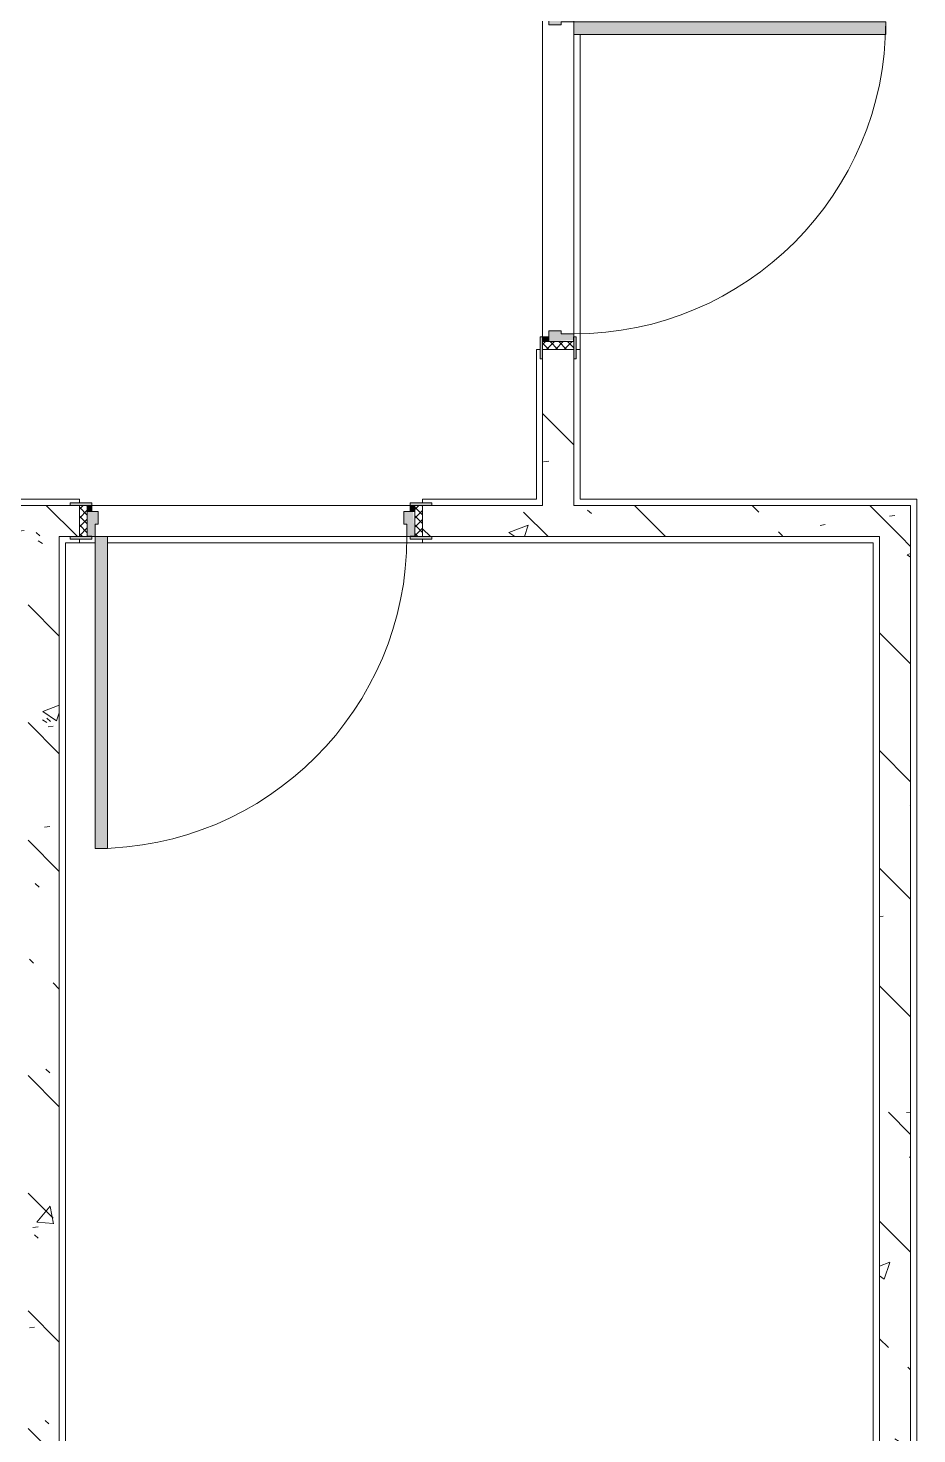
# Model space of a CAD drawing. Header units: millimetres. Extents: x 81711 to 274967, y -8553 to 29000.
# Drawn here: x 226957 to 229807, y 6224 to 10730 of the extents above; entities that cross this region are included whole.
import ezdxf

# ---------------------------------------------------------------- set-up
doc = ezdxf.new("R2010")
doc.units = ezdxf.units.MM
for name, color, linetype, lineweight, true_color in [('A-DOOR-5', 7, 'Continuous', 5, 0xe2e2e2), ('A-DOOR-6', 7, 'Continuous', 5, 0xaaaaaa), ('A-DOOR-FRAM-3', 7, 'Continuous', 5, 0xe2e2e2), ('A-DOOR-FRAM-4', 7, 'Continuous', 5, 0xaaaaaa), ('A-FLOR-2', 7, 'Continuous', 5, 0xaaaaaa), ('I-WALL-29', 7, 'Continuous', 5, 0x787878)]:
    doc.layers.add(name, color=color, linetype=linetype, lineweight=lineweight, true_color=true_color)
doc.layers.add('I-WALL-27', color=7, linetype='Continuous', lineweight=5)
pattern_1 = [(135, (147956.67, 0), (-377.1708, -377.1708), [533.4, -88.9, 17.78, -88.9]), (135, (147956.67, 376.94), (-377.1708, -377.1708), []), (50, (147956.67, 0), (637.6445, -55.7866), [66.675, -733.425]), (355, (147956.7, 0), (-123.3494, 668.699), [53.34, -586.74]), (100.451, (148009.8, -4.65), (514.299, 612.908), [56.665, -623.315]), (46.184, (147956.7, 177.8), (948.7764, -147.15), [100.012, -1100.137]), (96.636, (148035.7, 165.5), (830.909, 865.997), [84.998, -934.973]), (351.184, (147956.7, 177.8), (830.918, 865.988), [80.01, -880.11]), (21, (148045.57, 133.35), (530.6506, -357.9283), [66.675, -733.425]), (326, (148045.6, 133.35), (216.308, 644.6585), [53.34, -586.74]), (71.451, (148089.8, 103.5), (746.9596, 286.7243), [56.665, -623.315]), (37.5, (147956.67, 0), (10.81053, 295.9426), [16.764, -562.864, 16.764, -578.866, -588.962]), (37.5, (147956.67, 0), (10.81053, 295.9426), [-1175.258, 16.764, -572.198]), (7.5, (147956.67, 0), (233.8692, 350.6318), [16.764, -322.834, 16.764, -549.529, -224.472]), (7.5, (147956.67, 0), (233.8692, 350.6318), [-905.891, 16.764, -207.708]), (327.5, (147758.43, 0), (474.5678, -20.0513), [16.764, -205.486, 16.764, -676.656, -920.115]), (327.5, (147758.43, 0), (474.5678, -20.0513), [-915.67, 16.764, -903.351]), (317.5, (147669.53, 0), (518.4522, 88.9934), [16.764, -272.161, 16.764, -443.738, -653.415]), (317.5, (147669.53, 0), (518.4522, 88.9934), [-749.427, 16.764, -636.651])]
pattern_2 = [(135, (1751.41, 114.685), (-14.14214, -14.14214), []), (225, (1751.41, 114.685), (14.14214, -14.14214), [])]
pattern_3 = [(45, (-371.384, 114.685), (-14.1421, 14.1421), []), (135, (-371.384, 114.685), (-14.1421, -14.1421), [])]

# ---------------------------------------------------------------- blocks, each defined once
blk = doc.blocks.new('110_Дверь_СКБ_1Ст_Внутренняя1 - Д-4 _л_ 1100x2100h_су мгн-33293497-1_5_3_птичка')
at = {"layer": 'A-DOOR-5'}
h = blk.add_hatch(color=256, dxfattribs=at)
h.paths.add_polyline_path([(537.5, 50), (512.5, 50), (512.5, 10), (502.5, 10), (502.5, -30), (537.5, -30)])
h.paths.add_polyline_path([(-512.5, 50), (-507.1, -30), (-477.5, -30), (-477.5, 10), (-487.5, 10), (-487.5, 50), (-497.5, 50)])
at = {"layer": 'A-DOOR-6'}
h = blk.add_hatch(dxfattribs=at)
h.set_pattern_fill('FP_17', color=256, style=0, pattern_type=2)
h.set_pattern_definition(pattern_2)
h.paths.add_polyline_path([(537.5, 50), (537.5, -50), (562.5, -50), (562.5, 50)])
at = {"layer": 'A-DOOR-FRAM-3'}
for points in [[(472.5, 1050), (472.5, 50), (512.5, 50), (512.5, 1050)], [(-506.7, 58), (-567.5, 58), (-567.5, 50), (-497.5, 50), (-497.5, 58)], [(542.5, 58), (522.5, 58), (522.5, 50), (592.5, 50), (592.5, 58), (562.5, 58)], [(-497.5, -30), (-512.5, -30), (-512.5, -50), (-497.5, -50)], [(537.5, -30), (522.5, -30), (522.5, -50), (537.5, -50)], [(-522.3, -50), (-567.5, -50), (-567.5, -58), (-497.5, -58), (-497.5, -50), (-512.5, -50)], [(522.5, -50), (522.5, -58), (592.5, -58), (592.5, -50), (537.5, -50)]]:
    blk.add_hatch(color=256, dxfattribs=at).paths.add_polyline_path(points)
at = {"layer": 'A-DOOR-FRAM-4'}
h = blk.add_hatch(dxfattribs=at)
h.set_pattern_fill('FP_18', color=256, style=0, pattern_type=2)
h.set_pattern_definition(pattern_3)
h.paths.add_polyline_path([(-537.5, 50), (-537.5, -50), (-512.5, -50), (-512.5, 50)])
at = {"layer": 'A-DOOR-6'}
for p, q in [((512.5, 1050), (472.5, 1050)), ((472.5, 1050), (472.5, 50)), ((512.5, 50), (512.5, 1050)), ((472.5, 50), (512.5, 50))]:
    blk.add_line(p, q, dxfattribs=at)
blk.add_arc((512.5, 50), 1000, 90, 180, dxfattribs=at)
at = {"layer": 'A-DOOR-FRAM-4'}
for p, q in [((-497.5, 58), (-567.5, 58)), ((-567.5, 58), (-567.5, 50)), ((-567.5, 50), (-497.5, 50)), ((-512.5, 50), (-537.5, 50)), ((-537.5, 50), (-537.5, -50)), ((-487.5, 50), (-512.5, 50)), ((-512.5, 50), (-512.5, -30)), ((-512.5, -50), (-512.5, 50)), ((-497.5, 50), (-512.5, 50)), ((-512.5, 50), (-512.5, 49)), ((-512.5, 49), (-497.5, 49)), ((-497.5, 50), (-497.5, 58)), ((-497.5, 49), (-497.5, 50)), ((-487.5, 10), (-487.5, 50)), ((512.5, 50), (512.5, 10)), ((537.5, 50), (512.5, 50)), ((592.5, 58), (522.5, 58)), ((522.5, 58), (522.5, 50)), ((537.5, 50), (522.5, 50)), ((522.5, 50), (522.5, 49)), ((522.5, 50), (592.5, 50)), ((522.5, 49), (537.5, 49)), ((537.5, -30), (537.5, 50)), ((562.5, 50), (537.5, 50)), ((537.5, 50), (537.5, -50)), ((537.5, 49), (537.5, 50)), ((562.5, -50), (562.5, 50)), ((592.5, 50), (592.5, 58)), ((-477.5, 10), (-487.5, 10)), ((-477.5, -30), (-477.5, 10)), ((512.5, 10), (502.5, 10)), ((502.5, 10), (502.5, -30)), ((-512.5, -30), (-477.5, -30)), ((-497.5, -30), (-512.5, -30)), ((-512.5, -30), (-512.5, -50)), ((-497.5, -50), (-497.5, -30)), ((502.5, -30), (537.5, -30)), ((537.5, -30), (522.5, -30)), ((522.5, -30), (522.5, -50)), ((537.5, -50), (537.5, -30)), ((-497.5, -50), (-567.5, -50)), ((-567.5, -50), (-567.5, -58)), ((-567.5, -58), (-497.5, -58)), ((-537.5, -50), (-512.5, -50)), ((-512.5, -50), (-497.5, -50)), ((-497.5, -58), (-497.5, -50)), ((522.5, -50), (537.5, -50)), ((592.5, -50), (522.5, -50)), ((522.5, -50), (522.5, -58)), ((522.5, -58), (592.5, -58)), ((537.5, -50), (562.5, -50)), ((592.5, -58), (592.5, -50))]:
    blk.add_line(p, q, dxfattribs=at)
blk = doc.blocks.new('110_Дверь_СКБ_1Ст_Внутренняя1 - Д-4 _п_ 1100x2100h_су мгн 2-33304581-1_5_3_птичка')
at = {"layer": 'A-DOOR-5'}
h = blk.add_hatch(color=256, dxfattribs=at)
h.paths.add_polyline_path([(512.5, 50), (512.5, 10), (502.5, 10), (502.5, -30), (537.5, -30), (532.1, 50), (522.5, 50)])
h.paths.add_polyline_path([(-497.5, 50), (-512.5, 50), (-512.5, -30), (-477.5, -30), (-477.5, 10), (-487.5, 10), (-487.5, 50)])
at = {"layer": 'A-DOOR-6'}
h = blk.add_hatch(dxfattribs=at)
h.set_pattern_fill('FP_17', color=256, style=0, pattern_type=2)
h.set_pattern_definition(pattern_2)
h.paths.add_polyline_path([(562.5, 50), (537.5, 50), (537.5, -50), (562.5, -50)])
at = {"layer": 'A-DOOR-FRAM-3'}
for points in [[(-487.5, 1050), (-487.5, 50), (-447.5, 50), (-447.5, 1050)], [(-567.5, 58), (-567.5, 50), (-497.5, 50), (-497.5, 58), (-537.5, 58)], [(530.1, 58), (522.5, 58), (522.5, 50), (592.5, 50), (592.5, 58), (537.5, 58)], [(-497.5, -30), (-512.5, -30), (-512.5, -50), (-497.5, -50)], [(537.5, -30), (522.5, -30), (522.5, -50), (537.5, -50)], [(-531.6, -50), (-567.5, -50), (-567.5, -58), (-497.5, -58), (-497.5, -50), (-512.5, -50)], [(522.5, -50), (522.5, -58), (592.5, -58), (592.5, -50), (537.5, -50)]]:
    blk.add_hatch(color=256, dxfattribs=at).paths.add_polyline_path(points)
at = {"layer": 'A-DOOR-FRAM-4'}
h = blk.add_hatch(dxfattribs=at)
h.set_pattern_fill('FP_18', color=256, style=0, pattern_type=2)
h.set_pattern_definition(pattern_3)
h.paths.add_polyline_path([(-531.6, 50), (-537.5, 50), (-537.5, -50), (-512.5, -50), (-512.5, 50)])
at = {"layer": 'A-DOOR-6'}
for p, q in [((-487.5, 1050), (-487.5, 50)), ((-447.5, 1050), (-487.5, 1050)), ((-447.5, 50), (-447.5, 1050)), ((-487.5, 50), (-447.5, 50))]:
    blk.add_line(p, q, dxfattribs=at)
blk.add_arc((-487.5, 50), 1000, 360, 90, dxfattribs=at)
at = {"layer": 'A-DOOR-FRAM-4'}
for p, q in [((-497.5, 58), (-567.5, 58)), ((-567.5, 58), (-567.5, 50)), ((-567.5, 50), (-497.5, 50)), ((-512.5, 50), (-537.5, 50)), ((-537.5, 50), (-537.5, -50)), ((-487.5, 50), (-512.5, 50)), ((-512.5, 50), (-512.5, -30)), ((-512.5, -50), (-512.5, 50)), ((-497.5, 50), (-512.5, 50)), ((-512.5, 50), (-512.5, 49)), ((-512.5, 49), (-497.5, 49)), ((-497.5, 50), (-497.5, 58)), ((-497.5, 49), (-497.5, 50)), ((-487.5, 10), (-487.5, 50)), ((512.5, 50), (512.5, 10)), ((537.5, 50), (512.5, 50)), ((592.5, 58), (522.5, 58)), ((522.5, 58), (522.5, 50)), ((537.5, 50), (522.5, 50)), ((522.5, 50), (522.5, 49)), ((522.5, 50), (592.5, 50)), ((522.5, 49), (537.5, 49)), ((537.5, -30), (537.5, 50)), ((562.5, 50), (537.5, 50)), ((537.5, 50), (537.5, -50)), ((537.5, 49), (537.5, 50)), ((562.5, -50), (562.5, 50)), ((592.5, 50), (592.5, 58)), ((-477.5, 10), (-487.5, 10)), ((-477.5, -30), (-477.5, 10)), ((512.5, 10), (502.5, 10)), ((502.5, 10), (502.5, -30)), ((-512.5, -30), (-477.5, -30)), ((-497.5, -30), (-512.5, -30)), ((-512.5, -30), (-512.5, -50)), ((-497.5, -50), (-497.5, -30)), ((502.5, -30), (537.5, -30)), ((537.5, -30), (522.5, -30)), ((522.5, -30), (522.5, -50)), ((537.5, -50), (537.5, -30)), ((-497.5, -50), (-567.5, -50)), ((-567.5, -50), (-567.5, -58)), ((-567.5, -58), (-497.5, -58)), ((-537.5, -50), (-512.5, -50)), ((-512.5, -50), (-497.5, -50)), ((-497.5, -58), (-497.5, -50)), ((522.5, -50), (537.5, -50)), ((592.5, -50), (522.5, -50)), ((522.5, -50), (522.5, -58)), ((522.5, -58), (592.5, -58)), ((537.5, -50), (562.5, -50)), ((592.5, -58), (592.5, -50))]:
    blk.add_line(p, q, dxfattribs=at)

msp = doc.modelspace()

# ---------------------------------------------------------------- hatches: boundary and pattern name
at = {"layer": 'I-WALL-29'}
h = msp.add_hatch(dxfattribs=at)
h.set_pattern_fill('FP_103', color=256, style=0, pattern_type=2)
h.set_pattern_definition(pattern_1)
h.paths.add_polyline_path([(228668.2, 9200), (228706.7, 9200), (228706.7, 9700), (228606.7, 9700), (228606.7, 9200)])
h.paths.add_polyline_path([(228668.2, 10800), (228706.7, 10800), (228706.7, 10900), (228606.7, 10900), (228606.7, 10800)])
h = msp.add_hatch(dxfattribs=at)
h.set_pattern_fill('FP_103', color=256, style=0, pattern_type=2)
h.set_pattern_definition(pattern_1)
h.paths.add_polyline_path([(226937.1, 9100), (227121.7, 9100), (227121.7, 9200), (226814.7, 9200), (226814.7, 9100), (226844.7, 9100)])
h.paths.add_polyline_path([(223676.7, 9100), (223936.7, 9100), (223936.7, 9200), (223656.7, 9200), (223656.7, 9100)])
h.paths.add_polyline_path([(224886.7, 9100), (225714.7, 9100), (225714.7, 9200), (224886.7, 9200)])
h.paths.add_polyline_path([(229686.7, 9100), (229786.7, 9100), (229786.7, 9200), (228221.7, 9200), (228221.7, 9100), (229666.7, 9100)])
h = msp.add_hatch(dxfattribs=at)
h.set_pattern_fill('FP_103', color=256, style=0, pattern_type=2)
h.set_pattern_definition(pattern_1)
h.paths.add_polyline_path([(226957.1, 3750), (227057.1, 3750), (227057.1, 9100), (226957.1, 9100), (226957.1, 3762.9)])
h = msp.add_hatch(dxfattribs=at)
h.set_pattern_fill('FP_103', color=256, style=0, pattern_type=2)
h.set_pattern_definition(pattern_1)
h.paths.add_polyline_path([(229686.7, 3750), (229786.7, 3750), (229786.7, 9100), (229686.7, 9100), (229686.7, 3770)])

# ---------------------------------------------------------------- linework, layer by layer
at = {"layer": 'A-FLOR-2'}
for p, q in [((228726.7, 10710), (228726.7, 9220)), ((228586.7, 9220), (228586.7, 9700)), ((228586.7, 9700), (228598.7, 9700)), ((228714.7, 9700), (228726.7, 9700)), ((226814.7, 9220), (227121.7, 9220)), ((227121.7, 9220), (227121.7, 9208)), ((228221.7, 9208), (228221.7, 9220)), ((228221.7, 9220), (228586.7, 9220)), ((228726.7, 9220), (229806.7, 9220)), ((229806.7, 9220), (229806.7, 3790)), ((227077.1, 9080), (227077.1, 3790)), ((227077.1, 9080), (227171.7, 9080)), ((227121.7, 9092), (227121.7, 9080)), ((227211.7, 9080), (229666.7, 9080)), ((228221.7, 9080), (228221.7, 9092)), ((229666.7, 4150), (229666.7, 9080))]:
    msp.add_line(p, q, dxfattribs=at)
at = {"layer": 'I-WALL-27'}
for p, q in [((228606.7, 9740), (228606.7, 10760)), ((228706.7, 10710), (228706.7, 9750)), ((228606.7, 9670), (228606.7, 9200)), ((228706.7, 9200), (228706.7, 9670)), ((227091.7, 9200), (226844.7, 9200)), ((227161.7, 9200), (228181.7, 9200)), ((228606.7, 9200), (228251.7, 9200)), ((229786.7, 9200), (228706.7, 9200)), ((229786.7, 3750), (229786.7, 9200)), ((227057.1, 9100), (227091.7, 9100)), ((227057.1, 3750), (227057.1, 9100)), ((228171.7, 9100), (227211.7, 9100)), ((228251.7, 9100), (229686.7, 9100)), ((229686.7, 9100), (229686.7, 3750))]:
    msp.add_line(p, q, dxfattribs=at)

# ---------------------------------------------------------------- block references
at = {"layer": 'A-DOOR-6'}
for name, p, rotation in [('110_Дверь_СКБ_1Ст_Внутренняя1 - Д-4 _п_ 1100x2100h_су мгн 2-33304581-1_5_3_птичка', (228656.7, 10262.5), 269.9999999999998), ('110_Дверь_СКБ_1Ст_Внутренняя1 - Д-4 _л_ 1100x2100h_су мгн-33293497-1_5_3_птичка', (227684.2, 9150), 180)]:
    msp.add_blockref(name, p, dxfattribs=dict(at, rotation=rotation))

doc.saveas('drawing.dxf')
